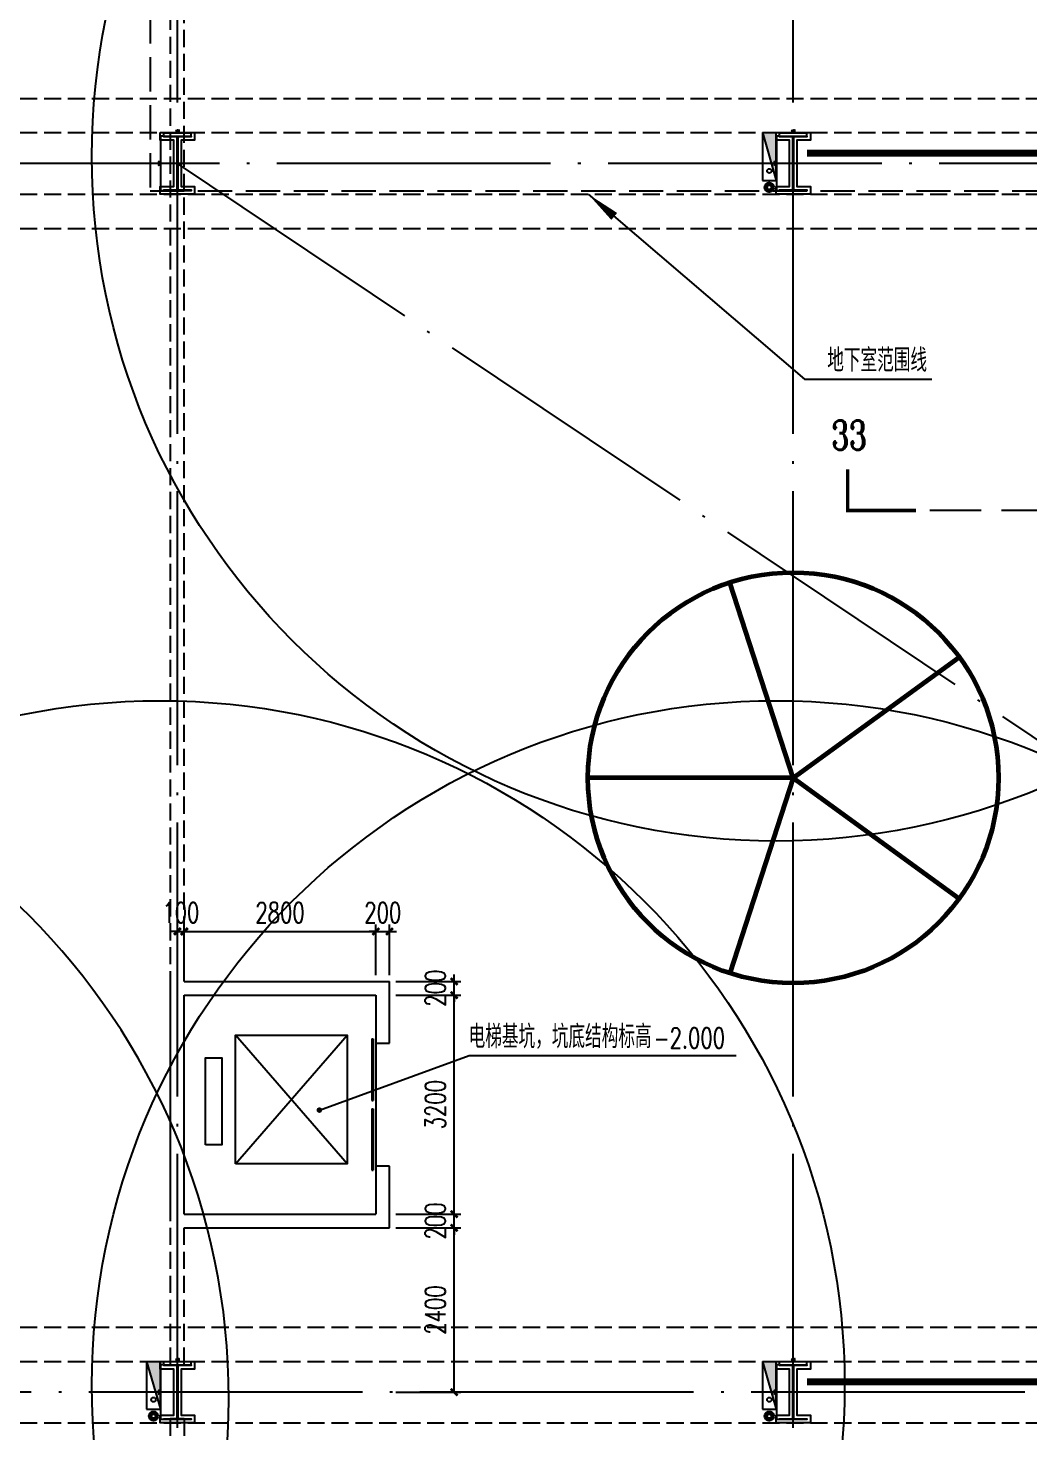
# Model space of a CAD drawing. Extents: x -1313754 to 847533, y 489853 to 941203.
# Drawn here: x -149037 to -134410, y 584239 to 604747 of the extents above; entities that cross this region are included whole.
import ezdxf

# ---------------------------------------------------------------- set-up
doc = ezdxf.new("R2010")
doc.units = 0
doc.header["$LTSCALE"] = 1000
doc.header["$MEASUREMENT"] = 0
for name, pattern in [('CENTER', [2, 1.25, -0.25, 0.25, -0.25]), ('DASH', [0.35, 0.25, -0.1]), ('DOTE', [2.42, 2, -0.2, 0.02, -0.2])]:
    doc.linetypes.add(name, pattern=pattern)
doc.layers.get('Defpoints').update_dxf_attribs({"color": 210})
for name, color, linetype in [('A-AXIS-DOTE', 14, 'DOTE'), ('A-AXIS-DP', 126, 'Continuous'), ('A-HATCH-2', 251, 'Continuous'), ('A-LIN-V', 9, 'Continuous'), ('A-WINDOW', 140, 'Continuous'), ('AS-COLN', 6, 'Continuous'), ('AS-WALL', 40, 'Continuous'), ('DIM_SYMB', 3, 'Continuous'), ('PUB_TEXT', 7, 'Continuous'), ('SB_ZF消火栓', 10, 'Continuous'), ('SB_ZF消火栓M', 10, 'Continuous'), ('建-引出', 3, 'Continuous')]:
    doc.layers.add(name, color=color, linetype=linetype)
doc.layers.add('A-加建区域', color=47, linetype='Continuous', plot=False)
doc.layers.add('LG-ZF消防', color=1, linetype='Continuous', lineweight=60)
doc.layers.add('柱间支撑', color=6, linetype='CENTER', lineweight=0)
doc.styles.add('_TCH_DIM', font='SIMPLEX', dxfattribs={"bigfont": 'GBCBIG'})
doc.styles.add('_TCH_DIM_T3', font='SIMPLEX', dxfattribs={"width": 0.705882, "bigfont": 'GBCBIG'})
doc.styles.add('_TCH_LABEL', font='COMPLEX', dxfattribs={"bigfont": 'GBCBIG'})
doc.styles.add('A-STANDARD', font='SIMPLEX', dxfattribs={"bigfont": 'GBCBIG'})
doc.dimstyles.new('_TCH_ARCH&&10', dxfattribs={"dimtxt": 29.75, "dimasz": 10, "dimexe": 10, "dimexo": 10, "dimgap": 12.625, "dimtad": 1, "dimdec": 0, "dimzin": 0, "dimdsep": 46, "dimtxsty": '_TCH_DIM_T3', "dimblk": 'ARCHTICK', "dimcen": 0.09, "dimclrt": 7, "dimazin": 2, "dimtfac": 1, "dimtdec": 0, "dimtix": 1, "dimtmove": 2, "dimatfit": 3, "dimfxl": 0, "dimtolj": 1, "dimtzin": 0, "dimarcsym": 0})
doc.dimstyles.new('_TCH_ARCH&&100', dxfattribs={"dimtxt": 297.5, "dimasz": 100, "dimexe": 100, "dimexo": 100, "dimgap": 126.25, "dimtad": 1, "dimdec": 0, "dimzin": 0, "dimdsep": 46, "dimtxsty": '_TCH_DIM_T3', "dimblk": 'ARCHTICK', "dimcen": 0.09, "dimclrt": 7, "dimazin": 2, "dimtfac": 1, "dimtdec": 0, "dimtix": 1, "dimtmove": 2, "dimatfit": 3, "dimfxl": 0, "dimtolj": 1, "dimtzin": 0, "dimarcsym": 0})

# ---------------------------------------------------------------- blocks, each defined once
blk = doc.blocks.new('dote')
at = {"layer": 'A-AXIS-DOTE', "ltscale": 2}
for p, q in [((73882.2, -264080), (73882.2, -167560.7)), ((82882.2, -264080), (82882.2, -167560.7)), ((98696.4, -202050), (-97273.6, -202050)), ((73878.2, -202050), (103882.2, -222150)), ((100786.4, -220000), (-97273.6, -220000))]:
    blk.add_line(p, q, dxfattribs=at)
at = {"layer": 'DIM_SYMB', "linetype": 'DASH', "ltscale": 3}
blk.add_line((96126.4, -207120), (84476.4, -207120), dxfattribs=at)
at = {"layer": 'DIM_SYMB', "const_width": 50}
blk.add_lwpolyline([(83676.4, -206520), (83676.4, -207120), (84676.4, -207120)], dxfattribs=at)
at = {"layer": 'PUB_TEXT', "style": '_TCH_LABEL', "width": 0.705882}
blk.add_text('33', height=425, dxfattribs=at).set_placement((83440.7, -206232.5))
blk = doc.blocks.new('4324324')
at = {"layer": 'A-HATCH-2', "linetype": 'DASH'}
for p, q in [((-294754.2, 603720.1), (-128854.2, 603720.1)), ((-294754.2, 603220.1), (-128854.2, 603220.1)), ((-294754.2, 602320), (-128854.2, 602320)), ((-294754.2, 601820), (-128854.2, 601820)), ((-294754.2, 585770.1), (-128854.2, 585770.1)), ((-294754.2, 585270.1), (-128854.2, 585270.1)), ((-307354.2, 584369.9), (-128854.2, 584369.9))]:
    blk.add_line(p, q, dxfattribs=at)
blk = doc.blocks.new('w4324324')
at = {"layer": 'A-HATCH-2', "lineweight": 60}
for q in [(-1694760, 686605), (-1697614, 684532), (-1691907, 684532), (-1696524, 681178), (-1692997, 681178)]:
    blk.add_line((-1694760, 683605), q, dxfattribs=at)
blk.add_circle((-1694760, 683605), 3000, dxfattribs=at)
blk = doc.blocks.new('342343')
at = {"layer": 'A-LIN-V'}
blk.add_blockref('w4324324', (1066610, -62444), dxfattribs=at)
blk = doc.blocks.new('_ArchTick')
at = {"color": 0, "linetype": 'ByBlock', "const_width": 0.4}
blk.add_lwpolyline([(-0.5, -0.5), (0.5, 0.5)], dxfattribs=at)
blk = doc.blocks.new('*D1767')
at = {"layer": 'A-AXIS-DP', "color": 0, "lineweight": -2}
for p, q in [((-165054, 621030), (-165054, 621079)), ((-165054, 621069), (-164654, 621069)), ((-164654, 621030), (-164654, 621079))]:
    blk.add_line(p, q, dxfattribs=at)
at = {"layer": 'Defpoints', "color": 0}
for p in [(-165054, 621020), (-164654, 621069), (-164654, 621020)]:
    blk.add_point(p, dxfattribs=at)
at = {"layer": 'A-AXIS-DP', "color": 0, "lineweight": -2, "xscale": 10, "yscale": 10, "zscale": 10, "rotation": 180}
blk.add_blockref('_ArchTick', (-165054, 621069), dxfattribs=at)
at = {"layer": 'A-AXIS-DP', "color": 0, "lineweight": -2, "xscale": 10, "yscale": 10, "zscale": 10}
blk.add_blockref('_ArchTick', (-164654, 621069), dxfattribs=at)
at = {"layer": 'A-AXIS-DP', "color": 7, "insert": (-164854, 621096), "char_height": 29.8, "attachment_point": 5, "style": '_TCH_DIM_T3'}
blk.add_mtext('\\A1;400', dxfattribs=at)
blk = doc.blocks.new('*D1768')
at = {"layer": 'A-AXIS-DP', "color": 0, "lineweight": -2}
for p, q in [((-165064, 621020), (-165105, 621020)), ((-165095, 620220), (-165095, 621020)), ((-165064, 620220), (-165105, 620220))]:
    blk.add_line(p, q, dxfattribs=at)
at = {"layer": 'Defpoints', "color": 0}
for p in [(-165095, 621020), (-165054, 621020), (-165054, 620220)]:
    blk.add_point(p, dxfattribs=at)
at = {"layer": 'A-AXIS-DP', "color": 0, "lineweight": -2, "xscale": 10, "yscale": 10, "zscale": 10}
for p, rotation in [((-165095, 621020), 90), ((-165095, 620220), 270)]:
    blk.add_blockref('_ArchTick', p, dxfattribs=dict(at, rotation=rotation))
at = {"layer": 'A-AXIS-DP', "color": 7, "insert": (-165123, 620620), "char_height": 29.8, "attachment_point": 5, "rotation": 90, "style": '_TCH_DIM_T3'}
blk.add_mtext('\\A1;800', dxfattribs=at)
blk = doc.blocks.new('$DORLIB2D$00000127')
at = {"color": 0}
for points in [[(-0.533, 0.795), (-0.533, 0.69)], [(-0.033, 0.795), (-0.533, 0.795)], [(-0.033, 0.69), (-0.533, 0.69)], [(-0.033, 0.795), (-0.033, 0.69)], [(0.533, 0.795), (0.033, 0.795)], [(0.033, 0.795), (0.033, 0.69)], [(0.533, 0.69), (0.033, 0.69)], [(0.533, 0.795), (0.533, 0.69)], [(0.5, 0.5), (-0.5, 0.5)]]:
    blk.add_lwpolyline(points, dxfattribs=at)
blk = doc.blocks.new('*D2314')
at = {"layer": 'A-加建区域', "color": 0, "lineweight": -2}
for p, q in [((-143664, 587220), (-142710, 587220)), ((-142810, 584820), (-142810, 587220)), ((-143664, 584820), (-142710, 584820))]:
    blk.add_line(p, q, dxfattribs=at)
at = {"layer": 'Defpoints', "color": 0}
for p in [(-143764, 587220), (-142810, 587220), (-143764, 584820)]:
    blk.add_point(p, dxfattribs=at)
at = {"layer": 'A-加建区域', "color": 0, "lineweight": -2, "xscale": 100, "yscale": 100, "zscale": 100}
for p, rotation in [((-142810, 587220), 90), ((-142810, 584820), 270)]:
    blk.add_blockref('_ArchTick', p, dxfattribs=dict(at, rotation=rotation))
at = {"layer": 'A-加建区域', "color": 7, "insert": (-143085, 586020), "char_height": 297.5, "attachment_point": 5, "rotation": 90, "style": '_TCH_DIM_T3'}
blk.add_mtext('\\A1;2400', dxfattribs=at)
blk = doc.blocks.new('*D2315')
at = {"layer": 'A-加建区域', "color": 0, "lineweight": -2}
for p, q in [((-143664, 587420), (-142710, 587420)), ((-142810, 587420), (-142810, 587520)), ((-142810, 587220), (-142810, 587420)), ((-143664, 587220), (-142710, 587220)), ((-142810, 587220), (-142810, 587120))]:
    blk.add_line(p, q, dxfattribs=at)
at = {"layer": 'Defpoints', "color": 0}
for p in [(-143764, 587420), (-142810, 587420), (-143764, 587220)]:
    blk.add_point(p, dxfattribs=at)
at = {"layer": 'A-加建区域', "color": 0, "lineweight": -2, "xscale": 100, "yscale": 100, "zscale": 100}
for p, rotation in [((-142810, 587420), 270), ((-142810, 587220), 90)]:
    blk.add_blockref('_ArchTick', p, dxfattribs=dict(at, rotation=rotation))
at = {"layer": 'A-加建区域', "color": 7, "insert": (-143085, 587320), "char_height": 297.5, "attachment_point": 5, "rotation": 90, "style": '_TCH_DIM_T3'}
blk.add_mtext('\\A1;200', dxfattribs=at)
blk = doc.blocks.new('*D2316')
at = {"layer": 'A-加建区域', "color": 0, "lineweight": -2}
for p, q in [((-143664, 590620), (-142710, 590620)), ((-142810, 587420), (-142810, 590620)), ((-143664, 587420), (-142710, 587420))]:
    blk.add_line(p, q, dxfattribs=at)
at = {"layer": 'Defpoints', "color": 0}
for p in [(-143764, 590620), (-142810, 590620), (-143764, 587420)]:
    blk.add_point(p, dxfattribs=at)
at = {"layer": 'A-加建区域', "color": 0, "lineweight": -2, "xscale": 100, "yscale": 100, "zscale": 100}
for p, rotation in [((-142810, 590620), 90), ((-142810, 587420), 270)]:
    blk.add_blockref('_ArchTick', p, dxfattribs=dict(at, rotation=rotation))
at = {"layer": 'A-加建区域', "color": 7, "insert": (-143085, 589020), "char_height": 297.5, "attachment_point": 5, "rotation": 90, "style": '_TCH_DIM_T3'}
blk.add_mtext('\\A1;3200', dxfattribs=at)
blk = doc.blocks.new('*D2317')
at = {"layer": 'A-加建区域', "color": 0, "lineweight": -2}
for p, q in [((-142810, 590820), (-142810, 590920)), ((-143664, 590820), (-142710, 590820)), ((-142810, 590620), (-142810, 590820)), ((-143664, 590620), (-142710, 590620)), ((-142810, 590620), (-142810, 590520))]:
    blk.add_line(p, q, dxfattribs=at)
at = {"layer": 'Defpoints', "color": 0}
for p in [(-143764, 590820), (-142810, 590820), (-143764, 590620)]:
    blk.add_point(p, dxfattribs=at)
at = {"layer": 'A-加建区域', "color": 0, "lineweight": -2, "xscale": 100, "yscale": 100, "zscale": 100}
for p, rotation in [((-142810, 590820), 270), ((-142810, 590620), 90)]:
    blk.add_blockref('_ArchTick', p, dxfattribs=dict(at, rotation=rotation))
at = {"layer": 'A-加建区域', "color": 7, "insert": (-143085, 590720), "char_height": 297.5, "attachment_point": 5, "rotation": 90, "style": '_TCH_DIM_T3'}
blk.add_mtext('\\A1;200', dxfattribs=at)
blk = doc.blocks.new('*D2318')
at = {"layer": 'A-加建区域', "color": 0, "lineweight": -2}
for p, q in [((-146854, 591550), (-146954, 591550)), ((-146854, 590910), (-146854, 591650)), ((-146854, 591550), (-146754, 591550)), ((-146754, 590910), (-146754, 591650)), ((-146754, 591550), (-146654, 591550))]:
    blk.add_line(p, q, dxfattribs=at)
at = {"layer": 'Defpoints', "color": 0}
for p in [(-146754, 591550), (-146854, 590810), (-146754, 590810)]:
    blk.add_point(p, dxfattribs=at)
at = {"layer": 'A-加建区域', "color": 0, "lineweight": -2, "xscale": 100, "yscale": 100, "zscale": 100}
blk.add_blockref('_ArchTick', (-146854, 591550), dxfattribs=at)
at = {"layer": 'A-加建区域', "color": 0, "lineweight": -2, "xscale": 100, "yscale": 100, "zscale": 100, "rotation": 180}
blk.add_blockref('_ArchTick', (-146754, 591550), dxfattribs=at)
at = {"layer": 'A-加建区域', "color": 7, "insert": (-146804, 591825), "char_height": 297.5, "attachment_point": 5, "style": '_TCH_DIM_T3'}
blk.add_mtext('\\A1;100', dxfattribs=at)
blk = doc.blocks.new('*D2319')
at = {"layer": 'A-加建区域', "color": 0, "lineweight": -2}
for p, q in [((-146754, 590910), (-146754, 591650)), ((-146754, 591550), (-143954, 591550)), ((-143954, 590910), (-143954, 591650))]:
    blk.add_line(p, q, dxfattribs=at)
at = {"layer": 'Defpoints', "color": 0}
for p in [(-143954, 591550), (-146754, 590810), (-143954, 590810)]:
    blk.add_point(p, dxfattribs=at)
at = {"layer": 'A-加建区域', "color": 0, "lineweight": -2, "xscale": 100, "yscale": 100, "zscale": 100, "rotation": 180}
blk.add_blockref('_ArchTick', (-146754, 591550), dxfattribs=at)
at = {"layer": 'A-加建区域', "color": 0, "lineweight": -2, "xscale": 100, "yscale": 100, "zscale": 100}
blk.add_blockref('_ArchTick', (-143954, 591550), dxfattribs=at)
at = {"layer": 'A-加建区域', "color": 7, "insert": (-145354, 591825), "char_height": 297.5, "attachment_point": 5, "style": '_TCH_DIM_T3'}
blk.add_mtext('\\A1;2800', dxfattribs=at)
blk = doc.blocks.new('*D2320')
at = {"layer": 'A-加建区域', "color": 0, "lineweight": -2}
for p, q in [((-143954, 591550), (-144054, 591550)), ((-143954, 590910), (-143954, 591650)), ((-143954, 591550), (-143754, 591550)), ((-143754, 590910), (-143754, 591650)), ((-143754, 591550), (-143654, 591550))]:
    blk.add_line(p, q, dxfattribs=at)
at = {"layer": 'Defpoints', "color": 0}
for p in [(-143754, 591550), (-143954, 590810), (-143754, 590810)]:
    blk.add_point(p, dxfattribs=at)
at = {"layer": 'A-加建区域', "color": 0, "lineweight": -2, "xscale": 100, "yscale": 100, "zscale": 100}
blk.add_blockref('_ArchTick', (-143954, 591550), dxfattribs=at)
at = {"layer": 'A-加建区域', "color": 0, "lineweight": -2, "xscale": 100, "yscale": 100, "zscale": 100, "rotation": 180}
blk.add_blockref('_ArchTick', (-143754, 591550), dxfattribs=at)
at = {"layer": 'A-加建区域', "color": 7, "insert": (-143854, 591825), "char_height": 297.5, "attachment_point": 5, "style": '_TCH_DIM_T3'}
blk.add_mtext('\\A1;200', dxfattribs=at)
blk = doc.blocks.new('23124232432')
at = {"layer": '柱间支撑', "const_width": 100}
for points in [[(-129054, 602920), (-137654, 602920)], [(-129054, 584970), (-137654, 584970)]]:
    blk.add_lwpolyline(points, dxfattribs=at)
blk = doc.blocks.new('A$C5D961328')
at = {"layer": 'SB_ZF消火栓'}
blk.add_hatch(color=256, dxfattribs=at).paths.add_polyline_path([(0, 40), (700, 40), (700, 240)])
at = {"layer": 'A-LIN-V', "ltscale": 500}
blk.add_circle((350, 40), 10001, dxfattribs=at)
at = {"layer": 'SB_ZF消火栓'}
for p, q in [((700, 240), (0, 240)), ((0, 240), (0, 40)), ((700, 240), (0, 40)), ((700, 240), (700, 40)), ((0, 40), (700, 40))]:
    blk.add_line(p, q, dxfattribs=at)
at = {"layer": 'SB_ZF消火栓', "color": 1}
blk.add_circle((140, 140), 32.5, dxfattribs=at)
blk = doc.blocks.new('we42342343234')
at = {"layer": 'LG-ZF消防'}
for centre in [(-138204, 602420), (-147204, 584470), (-138204, 584470)]:
    blk.add_circle(centre, 50, dxfattribs=at)
at = {"layer": 'SB_ZF消火栓M', "rotation": 90}
for p in [(-138064, 602520), (-147064, 584570), (-138064, 584570)]:
    blk.add_blockref('A$C5D961328', p, dxfattribs=at)
at = {"layer": 'SB_ZF消火栓M', "xscale": -1.000000000000001, "rotation": 90}
blk.add_blockref('A$C5D961328', (-156064, 585070), dxfattribs=at)
blk = doc.blocks.new('234243242332')
at = {"layer": 'SB_ZF消火栓'}
blk.add_blockref('we42342343234', (0, 0), dxfattribs=at)
blk = doc.blocks.new('w42343243')
at = {"layer": 'A-HATCH-2'}
blk.add_lwpolyline([(-165104.2, 621070), (-164604.2, 621070), (-164604.2, 620958), (-164800.2, 620958), (-164800.2, 620282), (-164604.2, 620282), (-164604.2, 620170), (-165104.2, 620170), (-165104.2, 620282), (-164908.2, 620282), (-164908.2, 620958), (-165104.2, 620958)], close=True, dxfattribs=at)
at = {"layer": 'AS-COLN', "color": 3}
blk.add_lwpolyline([(-165054.2, 621020), (-164654.2, 621020), (-164654.2, 621008), (-164850.2, 621008), (-164850.2, 620232), (-164654.2, 620232), (-164654.2, 620220), (-165054.2, 620220), (-165054.2, 620232), (-164858.2, 620232), (-164858.2, 621008), (-165054.2, 621008)], close=True, dxfattribs=at)
at = {"layer": 'A-AXIS-DP'}
for p1, p2, distance, picture, middle in [((-165054.2, 620220), (-165054.2, 621020), 41.2, '*D1768', (-165122.9, 620620)), ((-165054.2, 621020), (-164654.2, 621020), 48.8, '*D1767', (-164854.2, 621096.2))]:
    dim = blk.add_aligned_dim(p1=p1, p2=p2, distance=distance, dimstyle='_TCH_ARCH&&10', dxfattribs=at)
    dim.commit()
    dim.dimension.update_dxf_attribs({"geometry": picture, "text_midpoint": middle})
blk = doc.blocks.new('42343')
at = {"layer": 'A-WINDOW'}
for p in [(18000, -17850), (27000, -17850), (18000, -35800), (27000, -35800)]:
    blk.add_blockref('w42343243', p, dxfattribs=at)
blk = doc.blocks.new('333')
at = {"layer": 'A-加建区域', "linetype": 'DASH'}
for p, q in [((-146954.2, 590720), (-146954.2, 620320)), ((-146754.2, 590820), (-146754.2, 620320)), ((-146954.2, 585220), (-146954.2, 587320)), ((-146754.2, 585220), (-146754.2, 587220)), ((-146954.2, 585220), (-146754.2, 585220)), ((-146958.2, 584432), (-146954.2, 552120)), ((-146758.2, 584432), (-146958.2, 584432)), ((-146758.2, 584432), (-146754.2, 552120))]:
    blk.add_line(p, q, dxfattribs=at)
at = {"layer": 'A-加建区域'}
for p, q in [((-146954.2, 587320), (-146954.2, 590720)), ((-146754.2, 590820), (-143754.2, 590820)), ((-143754.2, 589920), (-143754.2, 590820)), ((-146754.2, 590620), (-143954.2, 590620)), ((-146754.2, 587420), (-146754.2, 590620)), ((-143954.2, 590620), (-143954.2, 589920)), ((-146004.2, 588154.2), (-144374.2, 590034.2)), ((-144374.2, 588154.2), (-146004.2, 590034.2)), ((-143954.2, 589920), (-143754.2, 589920)), ((-144780, 588940), (-142590, 589740)), ((-142590, 589740), (-138690, 589740)), ((-143754.2, 588120), (-143954.2, 588120)), ((-143954.2, 588120), (-143954.2, 587420)), ((-143754.2, 587220), (-143754.2, 588120)), ((-146754.2, 587420), (-143954.2, 587420)), ((-146754.2, 587220), (-143754.2, 587220))]:
    blk.add_line(p, q, dxfattribs=at)
for points in [[(-146004.2, 588154.2), (-146004.2, 590034.2), (-144374.2, 590034.2), (-144374.2, 588154.2)], [(-146444.2, 588434.2), (-146444.2, 589704.2), (-146204.2, 589704.2), (-146204.2, 588434.2)]]:
    blk.add_lwpolyline(points, close=True, dxfattribs=at)
at = {"layer": 'A-加建区域', "const_width": 40}
blk.add_lwpolyline([(-144798.8, 588933.1, 1), (-144761.2, 588946.9, 1)], format="xyb", close=True, dxfattribs=at)
at = {"layer": 'A-加建区域', "xscale": 1800, "yscale": 200, "zscale": 200, "rotation": 89.9999999459329}
blk.add_blockref('$DORLIB2D$00000127', (-143854.2, 589020), dxfattribs=at)
at = {"layer": 'PUB_TEXT', "style": '_TCH_DIM'}
blk.add_text('电梯基坑，坑底结构标高', height=337.589, dxfattribs=at).set_placement((-142598.2, 589845))
at = {"layer": 'PUB_TEXT', "style": '_TCH_DIM', "width": 0.705882}
blk.add_text('-2.000', height=297.5, dxfattribs=at).set_placement((-139895, 589845))
at = {"layer": 'A-加建区域'}
for p1, p2, distance, picture, middle in [((-146854.2, 590810), (-146754.2, 590810), 740, '*D2318', (-146804.2, 591825)), ((-146754.2, 590810), (-143954.2, 590810), 740, '*D2319', (-145354.2, 591825)), ((-143954.2, 590810), (-143754.2, 590810), 740, '*D2320', (-143854.2, 591825)), ((-143764.2, 590620), (-143764.2, 590820), -954.2, '*D2317', (-143085, 590720)), ((-143764.2, 587420), (-143764.2, 590620), -954.2, '*D2316', (-143085, 589020)), ((-143764.2, 587220), (-143764.2, 587420), -954.2, '*D2315', (-143085, 587320)), ((-143764.2, 584820), (-143764.2, 587220), -954.2, '*D2314', (-143085, 586020))]:
    dim = blk.add_aligned_dim(p1=p1, p2=p2, distance=distance, dimstyle='_TCH_ARCH&&100', dxfattribs=at)
    dim.commit()
    dim.dimension.update_dxf_attribs({"geometry": picture, "text_midpoint": middle})

msp = doc.modelspace()

# ---------------------------------------------------------------- linework, layer by layer
at = {"linetype": 'DASH', "ltscale": 2}
msp.add_lwpolyline([(-147254.2, 602370), (-128054.2, 602370), (-128054.2, 621119.8), (-147254.2, 621119.8)], close=True, dxfattribs=at)
at = {"layer": '建-引出'}
for p, q in [((-140850, 602319.9), (-137690, 599620)), ((-137690, 599620), (-135830, 599620))]:
    msp.add_line(p, q, dxfattribs=at)
msp.add_lwpolyline([(-140850, 602319.9, 0, 133.3, 0), (-140469.9, 601995.2, 0, 0, 0)], format="xyseb", dxfattribs=at)

# ---------------------------------------------------------------- block references
at = {"layer": 'A-AXIS-DP'}
msp.add_blockref('333', (0, 0), dxfattribs=at)
at = {"layer": 'A-LIN-V', "rotation": 90}
msp.add_blockref('342343', (483306.5, 1221945), dxfattribs=at)
at = {"layer": 'A-WINDOW'}
for name in ['42343', '4324324']:
    msp.add_blockref(name, (0, 0), dxfattribs=at)
at = {"layer": 'AS-WALL'}
msp.add_blockref('dote', (-220736.4, 804820), dxfattribs=at)
at = {"layer": 'SB_ZF消火栓', "linetype": 'Continuous'}
msp.add_blockref('234243242332', (0, 0), dxfattribs=at)
at = {"layer": '柱间支撑'}
msp.add_blockref('23124232432', (0, 0), dxfattribs=at)

# ---------------------------------------------------------------- texts
at = {"layer": 'PUB_TEXT', "style": 'A-STANDARD'}
msp.add_text('地下室范围线', height=337.59, dxfattribs=at).set_placement((-137357.3, 599725))

doc.saveas('drawing.dxf')
